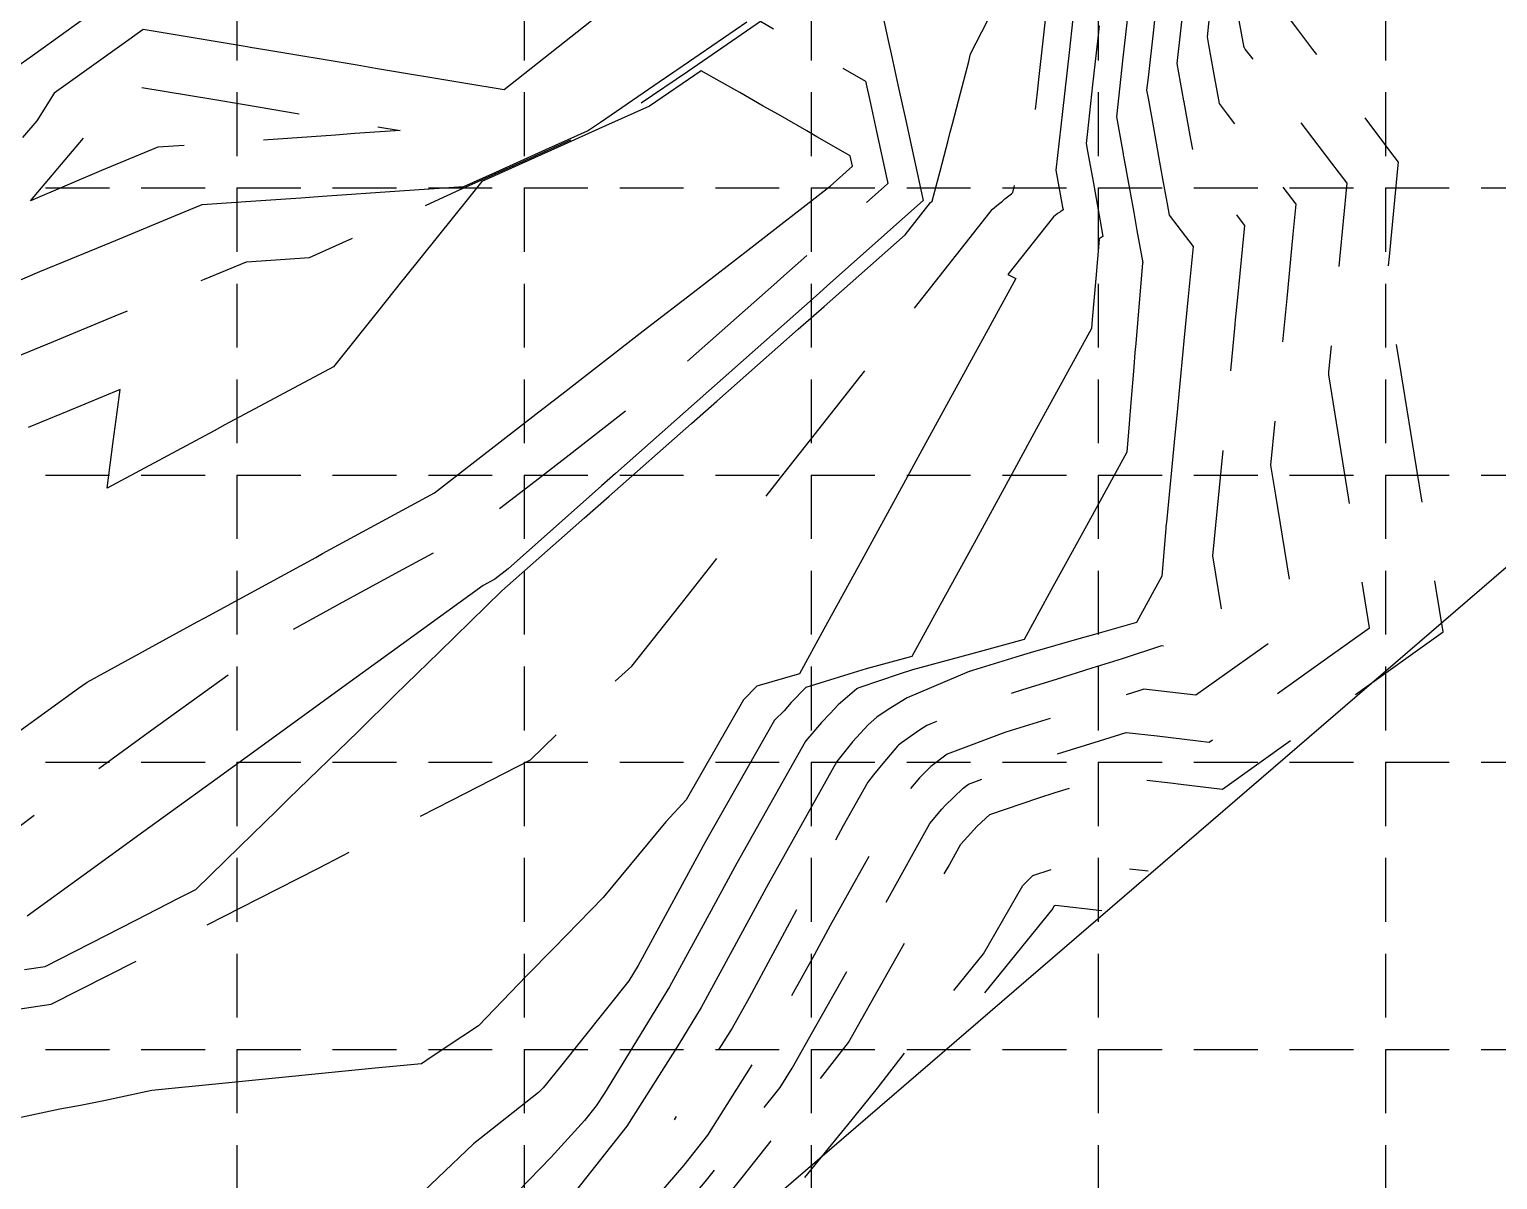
# Model space of a CAD drawing. Extents: x 5997 to 7440, y 5569 to 6471.
# Drawn here: x 6859.7 to 6974.8, y 6189.6 to 6279.8 of the extents above; entities that cross this region are included whole.
import ezdxf

# ---------------------------------------------------------------- set-up
doc = ezdxf.new("R2010")
doc.units = 0
doc.header["$LTSCALE"] = 100
doc.header["$MEASUREMENT"] = 0
doc.linetypes.add('HIDDEN', pattern=[0.375, 0.25, -0.125])
doc.linetypes.add('HIDDEN2', pattern=[0.1875, 0.125, -0.0625])
for name, color, linetype in [('$-LOT', 7, 'CONTINUOUS'), ('G-XCONTOURS', 5, 'HIDDEN2'), ('G-XIDX_CONTOURS', 5, 'HIDDEN2'), ('GRID', 254, 'HIDDEN')]:
    doc.layers.add(name, color=color, linetype=linetype)

msp = doc.modelspace()

# ---------------------------------------------------------------- linework, layer by layer
at = {"layer": '$-LOT', "linetype": 'ByBlock'}
msp.add_line((6878.62, 6154.28), (6995.6, 6254.96), dxfattribs=at)
at = {"layer": '$-LOT'}
msp.add_arc((7087.38, 6013.49), 190, 79.4617, 153.0317, dxfattribs=at)
at = {"layer": 'G-XCONTOURS'}
for p, q in [((6948.21, 6283.31, 1029), (6947.82, 6279.75, 1029)), ((6945.95, 6282.14, 1028), (6945.43, 6277.54, 1028)), ((6904.77, 6281.24, 1024), (6896.94, 6275.04, 1024)), ((6926.46, 6281.55, 1024), (6927.04, 6278.91, 1024)), ((6934.38, 6279.59, 1024), (6935.34, 6281.5, 1024)), ((6941.51, 6280.64, 1026), (6941.21, 6277.96, 1026)), ((6868.65, 6279.77, 1024), (6867.53, 6278.97, 1024)), ((6876.8, 6278.41, 1024), (6868.65, 6279.77, 1024)), ((6910.47, 6276.61, 1024), (6915.96, 6280.36, 1024)), ((6933.5, 6277.85, 1024), (6934.38, 6279.59, 1024)), ((6943.58, 6280.05, 1027), (6943.47, 6279.09, 1027)), ((6947.82, 6279.75, 1029), (6947.4, 6276, 1029)), ((6867.53, 6278.97, 1024), (6865.52, 6277.53, 1024)), ((6877.03, 6278.37, 1024), (6876.8, 6278.41, 1024)), ((6878.18, 6278.18, 1024), (6877.03, 6278.37, 1024)), ((6927.04, 6278.91, 1024), (6927.32, 6277.62, 1024)), ((6943.47, 6279.09, 1027), (6943.06, 6275.42, 1027)), ((6865.52, 6277.53, 1024), (6861.67, 6274.78, 1024)), ((6885.41, 6276.97, 1024), (6878.18, 6278.18, 1024)), ((6927.32, 6277.62, 1024), (6927.8, 6275.44, 1024)), ((6932.7, 6274.79, 1024), (6933.35, 6277.26, 1024)), ((6933.35, 6277.26, 1024), (6933.5, 6277.85, 1024)), ((6941.21, 6277.96, 1026), (6940.69, 6273.33, 1026)), ((6945.43, 6277.54, 1028), (6944.92, 6272.92, 1028)), ((6886.87, 6276.72, 1024), (6885.41, 6276.97, 1024)), ((6893.79, 6275.57, 1024), (6886.87, 6276.72, 1024)), ((6912.38, 6276.54, 1026), (6908.33, 6273.77, 1026)), ((6909.09, 6275.66, 1024), (6910.23, 6276.44, 1024)), ((6910.23, 6276.44, 1024), (6910.47, 6276.61, 1024)), ((6913.82, 6275.73, 1026), (6912.38, 6276.54, 1026)), ((6947.4, 6276, 1029), (6947.29, 6275.02, 1029)), ((6861.67, 6274.78, 1024), (6860.32, 6272.62, 1024)), ((6896.94, 6275.04, 1024), (6893.79, 6275.57, 1024)), ((6904.49, 6272.52, 1024), (6909.09, 6275.66, 1024)), ((6915.41, 6274.82, 1026), (6913.82, 6275.73, 1026)), ((6917.24, 6273.77, 1026), (6915.41, 6274.82, 1026)), ((6927.8, 6275.44, 1024), (6928.18, 6273.68, 1024)), ((6932.07, 6272.37, 1024), (6932.7, 6274.79, 1024)), ((6943.06, 6275.42, 1027), (6942.65, 6271.78, 1027)), ((6947.29, 6275.02, 1029), (6947.4, 6274.4, 1029)), ((6908.33, 6273.77, 1026), (6904.89, 6272.22, 1026)), ((6918.43, 6273.1, 1026), (6917.24, 6273.77, 1026)), ((6928.18, 6273.68, 1024), (6928.41, 6272.63, 1024)), ((6947.4, 6274.4, 1029), (6947.83, 6272.05, 1029)), ((6860.32, 6272.62, 1024), (6859.2, 6271.3, 1024)), ((6903.48, 6271.83, 1024), (6904.49, 6272.52, 1024)), ((6920.66, 6271.82, 1026), (6918.43, 6273.1, 1026)), ((6928.41, 6272.63, 1024), (6929.05, 6269.75, 1024)), ((6940.69, 6273.33, 1026), (6940.18, 6268.74, 1026)), ((6944.92, 6272.92, 1028), (6945.45, 6270.02, 1028)), ((6900.21, 6270.36, 1024), (6903.48, 6271.83, 1024)), ((6904.89, 6272.22, 1026), (6901.12, 6270.53, 1026)), ((6921.45, 6271.37, 1026), (6920.66, 6271.82, 1026)), ((6924.07, 6269.87, 1026), (6921.45, 6271.37, 1026)), ((6931.73, 6271.07, 1024), (6931.9, 6271.73, 1024)), ((6931.9, 6271.73, 1024), (6932.07, 6272.37, 1024)), ((6942.65, 6271.78, 1027), (6942.55, 6270.83, 1027)), ((6947.83, 6272.05, 1029), (6948.23, 6269.81, 1029)), ((6901.12, 6270.53, 1026), (6895.18, 6267.86, 1026)), ((6896.28, 6268.59, 1024), (6900.21, 6270.36, 1024)), ((6931.1, 6268.67, 1024), (6931.73, 6271.07, 1024)), ((6942.55, 6270.83, 1027), (6942.66, 6270.23, 1027)), ((6942.66, 6270.23, 1027), (6943.09, 6267.87, 1027)), ((6922.5, 6267.5, 1026), (6924.25, 6269.05, 1026)), ((6924.25, 6269.05, 1026), (6924.07, 6269.87, 1026)), ((6929.05, 6269.75, 1024), (6929.79, 6266.36, 1024)), ((6945.45, 6270.02, 1028), (6945.46, 6269.96, 1028)), ((6945.46, 6269.96, 1028), (6945.48, 6269.85, 1028)), ((6945.48, 6269.85, 1028), (6945.99, 6266.99, 1028)), ((6948.23, 6269.81, 1029), (6948.36, 6269.09, 1029)), ((6948.36, 6269.09, 1029), (6948.6, 6267.78, 1029)), ((6893.79, 6267.47, 1024), (6896.28, 6268.59, 1024)), ((6895.18, 6267.86, 1026), (6894.24, 6266.69, 1026)), ((6930.48, 6266.31, 1024), (6931.1, 6268.67, 1024)), ((6940.18, 6268.74, 1026), (6940.7, 6265.85, 1026)), ((6943.09, 6267.87, 1027), (6943.49, 6265.64, 1027)), ((6882.7, 6266.7, 1024), (6888.73, 6267.12, 1024)), ((6888.73, 6267.12, 1024), (6893.79, 6267.47, 1024)), ((6916.03, 6262.48, 1026), (6922.5, 6267.5, 1026)), ((6945.99, 6266.99, 1028), (6946.28, 6265.42, 1028)), ((6948.6, 6267.78, 1029), (6948.9, 6266.12, 1029)), ((6871.19, 6265.19, 1024), (6872.39, 6265.69, 1024)), ((6872.39, 6265.69, 1024), (6873.27, 6266.06, 1024)), ((6873.27, 6266.06, 1024), (6877.1, 6266.32, 1024)), ((6877.1, 6266.32, 1024), (6881, 6266.59, 1024)), ((6881, 6266.59, 1024), (6882.7, 6266.7, 1024)), ((6894.24, 6266.69, 1026), (6889.14, 6260.31, 1026)), ((6929.79, 6266.36, 1024), (6922.53, 6259.93, 1024)), ((6928.37, 6263.68, 1024), (6930.36, 6266.21, 1024)), ((6930.36, 6266.21, 1024), (6930.48, 6266.31, 1024)), ((6940.72, 6265.61, 1026), (6940.6, 6265.53, 1026)), ((6940.7, 6265.85, 1026), (6940.72, 6265.77, 1026)), ((6940.72, 6265.77, 1026), (6940.74, 6265.63, 1026)), ((6940.74, 6265.63, 1026), (6940.72, 6265.61, 1026)), ((6943.49, 6265.64, 1027), (6943.62, 6264.9, 1027)), ((6948.9, 6266.12, 1029), (6949.07, 6265.21, 1029)), ((6866.47, 6263.24, 1024), (6871.19, 6265.19, 1024)), ((6940, 6265.1, 1026), (6936.42, 6260.56, 1026)), ((6940.25, 6265.3, 1026), (6940, 6265.1, 1026)), ((6940.32, 6265.35, 1026), (6940.25, 6265.3, 1026)), ((6940.35, 6265.37, 1026), (6940.32, 6265.35, 1026)), ((6940.46, 6265.44, 1026), (6940.35, 6265.37, 1026)), ((6940.55, 6265.5, 1026), (6940.46, 6265.44, 1026)), ((6940.6, 6265.53, 1026), (6940.55, 6265.5, 1026)), ((6943.62, 6264.9, 1027), (6943.87, 6263.56, 1027)), ((6946.28, 6265.42, 1028), (6946.53, 6264.03, 1028)), ((6949.07, 6265.21, 1029), (6950.93, 6262.76, 1029)), ((6922.01, 6258.07, 1024), (6928.37, 6263.68, 1024)), ((6943.56, 6263.35, 1027), (6943.3, 6260.25, 1027)), ((6943.58, 6263.37, 1027), (6943.56, 6263.35, 1027)), ((6943.65, 6263.42, 1027), (6943.58, 6263.37, 1027)), ((6943.73, 6263.47, 1027), (6943.65, 6263.42, 1027)), ((6943.76, 6263.49, 1027), (6943.73, 6263.47, 1027)), ((6943.87, 6263.56, 1027), (6943.76, 6263.49, 1027)), ((6946.53, 6264.03, 1028), (6946.99, 6261.49, 1028)), ((6862.98, 6261.81, 1024), (6866.47, 6263.24, 1024)), ((6911.98, 6259.35, 1026), (6916.03, 6262.48, 1026)), ((6950.93, 6262.76, 1029), (6950.52, 6258.59, 1029)), ((6860.54, 6260.8, 1024), (6862.98, 6261.81, 1024)), ((6946.96, 6261.47, 1028), (6946.71, 6258.36, 1028)), ((6946.99, 6261.49, 1028), (6946.96, 6261.47, 1028)), ((6857.47, 6259.48, 1024), (6860.54, 6260.8, 1024)), ((6888.9, 6260.01, 1026), (6887.1, 6257.75, 1026)), ((6889.14, 6260.31, 1026), (6888.9, 6260.01, 1026)), ((6922.53, 6259.93, 1024), (6921.39, 6258.91, 1024)), ((6937.05, 6260.26, 1026), (6934.72, 6256, 1026)), ((6936.42, 6260.56, 1026), (6937.05, 6260.26, 1026)), ((6943.3, 6260.25, 1027), (6943.03, 6257.05, 1027)), ((6907.84, 6256.15, 1026), (6911.98, 6259.35, 1026)), ((6921.39, 6258.91, 1024), (6914.11, 6252.45, 1024)), ((6887.1, 6257.75, 1026), (6883.56, 6253.33, 1026)), ((6919.99, 6256.29, 1024), (6922.01, 6258.07, 1024)), ((6946.71, 6258.36, 1028), (6946.44, 6255.17, 1028)), ((6950.52, 6258.59, 1029), (6950.21, 6255.37, 1029)), ((6943.03, 6257.05, 1027), (6942.97, 6256.34, 1027)), ((6901.46, 6251.2, 1026), (6907.84, 6256.15, 1026)), ((6913.6, 6250.64, 1024), (6919.99, 6256.29, 1024)), ((6934.72, 6256, 1026), (6934.14, 6254.96, 1026)), ((6942.97, 6256.34, 1027), (6938.64, 6248.44, 1027)), ((6950.21, 6255.37, 1029), (6949.65, 6249.53, 1029)), ((6934.14, 6254.96, 1026), (6929.84, 6247.09, 1026)), ((6946.38, 6254.46, 1028), (6946.28, 6253.3, 1028)), ((6946.44, 6255.17, 1028), (6946.38, 6254.46, 1028)), ((6883.56, 6253.33, 1026), (6875.05, 6248.78, 1026)), ((6946.28, 6253.3, 1028), (6946.06, 6250.55, 1028)), ((6914.11, 6252.45, 1024), (6912.98, 6251.46, 1024)), ((6866.84, 6251.55, 1026), (6862.7, 6249.84, 1026)), ((6866.6, 6249.77, 1026), (6866.84, 6251.55, 1026)), ((6899.66, 6249.81, 1026), (6901.46, 6251.2, 1026)), ((6912.98, 6251.46, 1024), (6905.68, 6244.98, 1024)), ((6911.62, 6248.89, 1024), (6913.6, 6250.64, 1024)), ((6862.7, 6249.84, 1026), (6859.64, 6248.58, 1026)), ((6866.3, 6247.49, 1026), (6866.6, 6249.77, 1026)), ((6893.36, 6244.93, 1026), (6899.66, 6249.81, 1026)), ((6946.06, 6250.55, 1028), (6945.92, 6248.86, 1028)), ((6949.65, 6249.53, 1029), (6949.5, 6247.99, 1029)), ((6874.21, 6248.33, 1026), (6865.83, 6243.84, 1026)), ((6875.05, 6248.78, 1026), (6874.21, 6248.33, 1026)), ((6905.18, 6243.2, 1024), (6911.62, 6248.89, 1024)), ((6938.64, 6248.44, 1027), (6936.9, 6245.26, 1027)), ((6945.92, 6248.86, 1028), (6945.73, 6246.64, 1028)), ((6865.83, 6243.84, 1026), (6866.3, 6247.49, 1026)), ((6949.5, 6247.99, 1029), (6948.84, 6241.13, 1029)), ((6929.84, 6247.09, 1026), (6928.07, 6243.87, 1026)), ((6945.73, 6246.64, 1028), (6942.57, 6240.87, 1028)), ((6891.48, 6243.47, 1026), (6893.36, 6244.93, 1026)), ((6905.68, 6244.98, 1024), (6904.58, 6244, 1024)), ((6936.9, 6245.26, 1027), (6933.77, 6239.53, 1027)), ((6904.58, 6244, 1024), (6897.26, 6237.51, 1024)), ((6928.07, 6243.87, 1026), (6924.96, 6238.19, 1026)), ((6882.71, 6238.7, 1026), (6891.48, 6243.47, 1026)), ((6903.25, 6241.49, 1024), (6905.18, 6243.2, 1024)), ((6896.77, 6235.77, 1024), (6903.25, 6241.49, 1024)), ((6942.57, 6240.87, 1028), (6939.66, 6235.56, 1028)), ((6948.8, 6240.67, 1029), (6948.49, 6236.94, 1029)), ((6948.81, 6240.85, 1029), (6948.8, 6240.67, 1029)), ((6948.84, 6241.13, 1029), (6948.81, 6240.85, 1029)), ((6933.77, 6239.53, 1027), (6930.83, 6234.17, 1027)), ((6873.48, 6233.66, 1026), (6882.18, 6238.4, 1026)), ((6882.18, 6238.4, 1026), (6882.71, 6238.7, 1026)), ((6924.96, 6238.19, 1026), (6922, 6232.79, 1026)), ((6897.26, 6237.51, 1024), (6896.21, 6236.7, 1024)), ((6948.49, 6236.94, 1029), (6946.5, 6233.31, 1029)), ((6895.29, 6236.19, 1024), (6887.03, 6230.21, 1024)), ((6891.85, 6230.97, 1024), (6896.77, 6235.77, 1024)), ((6896.21, 6236.7, 1024), (6895.29, 6236.19, 1024)), ((6939.66, 6235.56, 1028), (6937.7, 6231.97, 1028)), ((6864.25, 6228.63, 1026), (6872.88, 6233.34, 1026)), ((6872.88, 6233.34, 1026), (6873.48, 6233.66, 1026)), ((6930.83, 6234.17, 1027), (6928.89, 6230.63, 1027)), ((6922, 6232.79, 1026), (6920.08, 6229.29, 1026)), ((6943.21, 6232.35, 1029), (6941.99, 6232.01, 1029)), ((6946.5, 6233.31, 1029), (6943.21, 6232.35, 1029)), ((6937.7, 6231.97, 1028), (6934.17, 6231, 1028)), ((6941.99, 6232.01, 1029), (6938.17, 6230.92, 1029)), ((6887.03, 6230.21, 1024), (6884.87, 6228.64, 1024)), ((6888.41, 6227.62, 1024), (6891.85, 6230.97, 1024)), ((6928.89, 6230.63, 1027), (6925.31, 6229.66, 1027)), ((6932.62, 6230.58, 1028), (6928.95, 6229.58, 1028)), ((6934.17, 6231, 1028), (6932.62, 6230.58, 1028)), ((6937.38, 6230.7, 1029), (6933.64, 6229.54, 1029)), ((6938.17, 6230.92, 1029), (6937.38, 6230.7, 1029)), ((6920.08, 6229.29, 1026), (6916.74, 6228.31, 1026)), ((6923.95, 6229.26, 1027), (6920.58, 6228.22, 1027)), ((6925.31, 6229.66, 1027), (6923.95, 6229.26, 1027)), ((6927.9, 6229.25, 1028), (6924.81, 6228.2, 1028)), ((6928.95, 6229.58, 1028), (6927.9, 6229.25, 1028)), ((6933.39, 6229.46, 1029), (6928.52, 6227.41, 1029)), ((6933.41, 6229.47, 1029), (6933.39, 6229.46, 1029)), ((6933.64, 6229.54, 1029), (6933.41, 6229.47, 1029)), ((6858.83, 6224.7, 1026), (6863.59, 6228.16, 1026)), ((6863.59, 6228.16, 1026), (6864.25, 6228.63, 1026)), ((6884.87, 6228.64, 1024), (6877.87, 6223.57, 1024)), ((6885.49, 6224.77, 1024), (6888.41, 6227.62, 1024)), ((6916.74, 6228.31, 1026), (6915.71, 6227.25, 1026)), ((6920.58, 6228.22, 1027), (6919.43, 6227.03, 1027)), ((6924.58, 6228.11, 1028), (6923.12, 6226.84, 1028)), ((6924.59, 6228.11, 1028), (6924.58, 6228.11, 1028)), ((6924.62, 6228.13, 1028), (6924.59, 6228.11, 1028)), ((6924.67, 6228.15, 1028), (6924.62, 6228.13, 1028)), ((6924.81, 6228.2, 1028), (6924.67, 6228.15, 1028)), ((6915.71, 6227.25, 1026), (6911.2, 6219.4, 1026)), ((6919.43, 6227.03, 1027), (6918.89, 6226.39, 1027)), ((6923.12, 6226.84, 1028), (6922.5, 6226.17, 1028)), ((6927.04, 6226.48, 1029), (6926.16, 6225.87, 1029)), ((6928.52, 6227.41, 1029), (6927.04, 6226.48, 1029)), ((6918.14, 6225.64, 1027), (6915.2, 6220.51, 1027)), ((6918.89, 6226.39, 1027), (6918.14, 6225.64, 1027)), ((6921.8, 6225.46, 1028), (6920.58, 6224.03, 1028)), ((6922.5, 6226.17, 1028), (6921.8, 6225.46, 1028)), ((6926.16, 6225.87, 1029), (6925.47, 6225.27, 1029)), ((6880.05, 6219.47, 1024), (6885.49, 6224.77, 1024)), ((6925.47, 6225.27, 1029), (6924.24, 6223.95, 1029)), ((6877.87, 6223.57, 1024), (6874.44, 6221.08, 1024)), ((6920.53, 6223.94, 1028), (6915.17, 6214.44, 1028)), ((6920.58, 6224.02, 1028), (6920.53, 6223.94, 1028)), ((6920.58, 6224.03, 1028), (6920.58, 6224.02, 1028)), ((6924.15, 6223.84, 1029), (6923.01, 6222.4, 1029)), ((6924.18, 6223.88, 1029), (6924.15, 6223.84, 1029)), ((6924.24, 6223.95, 1029), (6924.18, 6223.88, 1029)), ((6923.01, 6222.4, 1029), (6918.24, 6213.88, 1029)), ((6874.44, 6221.08, 1024), (6868.71, 6216.93, 1024)), ((6915.2, 6220.51, 1027), (6912.7, 6216.08, 1027)), ((6876.22, 6215.74, 1024), (6879.13, 6218.58, 1024)), ((6879.13, 6218.58, 1024), (6880.05, 6219.47, 1024)), ((6911.2, 6219.4, 1026), (6909.61, 6217.67, 1026)), ((6909.61, 6217.67, 1026), (6904.71, 6211.76, 1026)), ((6868.71, 6216.93, 1024), (6864.02, 6213.53, 1024)), ((6912.7, 6216.08, 1027), (6907.76, 6207, 1027)), ((6872.77, 6212.38, 1024), (6876.22, 6215.74, 1024)), ((6915.17, 6214.44, 1028), (6913, 6210.44, 1028)), ((6918.24, 6213.88, 1029), (6917.63, 6212.8, 1029)), ((6864.02, 6213.53, 1024), (6859.55, 6210.29, 1024)), ((6917.63, 6212.8, 1029), (6916.11, 6209.99, 1029)), ((6868.07, 6209.98, 1024), (6871.42, 6211.69, 1024)), ((6871.42, 6211.69, 1024), (6872.77, 6212.38, 1024)), ((6904.71, 6211.76, 1026), (6900.84, 6207.77, 1026)), ((6913, 6210.44, 1028), (6909.91, 6204.76, 1028)), ((6860.96, 6206.35, 1024), (6868.07, 6209.98, 1024)), ((6916.11, 6209.99, 1029), (6912.38, 6203.12, 1029)), ((6900.84, 6207.77, 1026), (6898.7, 6205.62, 1026)), ((6907.76, 6207, 1027), (6907.44, 6206.41, 1027)), ((6859.34, 6206.12, 1024), (6860.96, 6206.35, 1024)), ((6907.44, 6206.41, 1027), (6906.72, 6205.23, 1027)), ((6898.7, 6205.62, 1026), (6894.92, 6201.7, 1026)), ((6906.72, 6205.23, 1027), (6901.26, 6198.39, 1027)), ((6909.91, 6204.76, 1028), (6904.8, 6196.43, 1028)), ((6912.38, 6203.12, 1029), (6910.63, 6200.27, 1029)), ((6894.92, 6201.7, 1026), (6893.7, 6200.88, 1026)), ((6893.7, 6200.88, 1026), (6891.23, 6199.24, 1026)), ((6910.63, 6200.27, 1029), (6906.55, 6193.83, 1029)), ((6891.23, 6199.24, 1026), (6890.47, 6198.73, 1026)), ((6882.65, 6197.95, 1026), (6879.27, 6197.62, 1026)), ((6886.83, 6198.37, 1026), (6882.65, 6197.95, 1026)), ((6890.47, 6198.73, 1026), (6886.83, 6198.37, 1026)), ((6901.26, 6198.39, 1027), (6899.99, 6196.84, 1027)), ((6869.33, 6196.63, 1026), (6865.56, 6195.83, 1026)), ((6874.83, 6197.18, 1026), (6869.33, 6196.63, 1026)), ((6879.27, 6197.62, 1026), (6874.83, 6197.18, 1026)), ((6899.99, 6196.84, 1027), (6899.63, 6196.48, 1027)), ((6863.73, 6195.46, 1026), (6862.11, 6195.16, 1026)), ((6865.56, 6195.83, 1026), (6863.73, 6195.46, 1026)), ((6899.63, 6196.48, 1027), (6894.53, 6192.46, 1027)), ((6904.15, 6195.42, 1028), (6903.25, 6194.28, 1028)), ((6904.8, 6196.43, 1028), (6904.15, 6195.42, 1028)), ((6862.11, 6195.16, 1026), (6858.09, 6194.31, 1026)), ((6903.25, 6194.28, 1028), (6900.62, 6191.41, 1028)), ((6906.55, 6193.83, 1029), (6900.82, 6186.59, 1029)), ((6894.53, 6192.46, 1027), (6888.78, 6186.97, 1027)), ((6900.62, 6191.41, 1028), (6897.13, 6187.8, 1028))]:
    msp.add_line(p, q, dxfattribs=at)
at = {"layer": 'G-XCONTOURS', "flags": 128}
for points, elevation in [([(7080.96, 6303.74), (7077.85, 6305.28), (7064.8, 6311.85), (7063.99, 6312.15), (7063.03, 6312.64), (7054.16, 6316.87), (7051.61, 6318.95), (7047.57, 6322.3), (7045.29, 6324.78), (7041.77, 6328.41), (7039.99, 6330.57), (7036.14, 6334.65), (7034.63, 6336.37), (7034.99, 6338.1), (7035.37, 6342.27), (7035.91, 6344.7), (7036.6, 6348.16), (7037.25, 6351.04), (7037.63, 6354.05), (7038.43, 6357.49), (7037.04, 6359.66), (7036.76, 6361.96), (7042.11, 6372), (7042.89, 6373.48), (7048.72, 6384.4), (7049.03, 6384.99), (7053.19, 6392.79), (7051.47, 6392.7), (7049.01, 6392.66), (7046.53, 6392.79), (7046.25, 6393.71), (7045.67, 6395), (7045.43, 6396.03), (7044.89, 6397.28), (7044.59, 6398.32), (7044.57, 6398.55), (7044.59, 6398.82), (7044.68, 6399.15), (7039.82, 6393.18), (7039.03, 6392.21), (7031.23, 6382.63), (7029.04, 6379.95), (7022.63, 6372.09), (7018.92, 6368.2), (7013.59, 6367.2), (7011.73, 6366.85), (7006.75, 6365.91), (7008.42, 6365.85), (7009.27, 6365.73), (7009.58, 6365.58), (7005.8, 6361.79), (7001.06, 6356.85), (6999.21, 6355.01), (6993.85, 6349.73), (6992.59, 6348.5), (6992.34, 6348.48), (6991.21, 6348.48), (6990.82, 6348.5), (6989.86, 6348.31), (6988.87, 6347.76), (6988.04, 6346.62), (6986.97, 6344.99), (6984.98, 6341.57), (6985.27, 6340.57), (6985.57, 6339.83), (6985.75, 6339.45), (6986.38, 6335.62), (6986.88, 6332.33), (6987.13, 6330.69), (6987.3, 6328.85), (6987.66, 6325.49), (6986.76, 6320.28), (6986.11, 6317.39), (6985.1, 6312.69), (6983.68, 6308.26), (6982.94, 6305.32), (6980.51, 6304.13), (6975.03, 6300.7), (6972.46, 6299.46), (6966.21, 6296.49), (6965.25, 6296.09), (6961.37, 6295.48), (6959.33, 6294.96), (6957.06, 6294.41), (6956.18, 6293.63), (6954.66, 6292.1), (6953.93, 6291.3), (6953.69, 6290.43), (6953.2, 6288.45), (6952.96, 6287.53), (6952.57, 6284.09), (6952.14, 6280.22), (6952.03, 6279.2), (6952.14, 6278.57), (6952.57, 6276.24), (6952.98, 6273.97), (6953.61, 6273.14), (6955.84, 6270.2), (6956.29, 6269.61), (6956.42, 6269.44), (6958.98, 6266.07), (6958.75, 6263.74), (6958.27, 6258.68), (6957.88, 6254.68), (6957.55, 6251.29), (6957.01, 6245.62), (6957.38, 6243.28), (6958.27, 6237.82), (6959.02, 6233.21), (6951.14, 6227.6), (6947.08, 6228.08), (6947.07, 6228.08), (6946.77, 6227.98), (6941.88, 6226.45), (6941.63, 6226.37), (6936.68, 6224.84), (6936.19, 6224.67), (6931.66, 6222.98), (6930.38, 6222.01), (6929.5, 6221.14), (6929.07, 6220.62), (6928.29, 6219.67), (6927.87, 6219.16), (6925.66, 6215.2), (6922.5, 6209.56), (6921.25, 6207.24), (6917.16, 6199.94), (6912.87, 6193.12), (6911.01, 6190.78), (6904.37, 6182.93), (6903.72, 6182.18), (6903.24, 6181.76), (6897.88, 6177.34), (6896.24, 6176.21), (6893.51, 6175.27), (6891.43, 6174.87), (6889.78, 6174.63), (6886.93, 6174.17), (6886.05, 6173.99), (6884.85, 6172.86), (6880.3, 6168.56), (6878.6, 6166.96), (6874.55, 6163.12), (6872.35, 6161.05), (6872.13, 6158.1), (6871.95, 6155.74), (6871.76, 6153.33), (6870.65, 6146.21), (6870.19, 6143.29), (6868.66, 6133.47), (6868.62, 6133.24), (6868.61, 6133.17), (6867.05, 6123.19), (6866.57, 6120.13), (6866.58, 6117.72), (6860.22, 6109.78), (6859.26, 6108.35), (6855.88, 6103.31), (6855.37, 6102.54), (6851.55, 6096.85), (6851.47, 6096.73), (6850.79, 6095.72), (6847.58, 6090.92), (6847.04, 6090.77), (6841.39, 6089.22), (6840.58, 6089), (6833.35, 6086.12), (6833.24, 6086.07), (6833.22, 6086.07), (6825.9, 6083.15), (6824.76, 6082.7), (6818.55, 6080.23), (6816.3, 6079.33), (6816.96, 6078.63), (6818.85, 6076.93)], 1031), ([(6819.51, 6077.12), (6818.32, 6078.22), (6823.66, 6080.34), (6826.78, 6081.59), (6831, 6083.27), (6835.24, 6084.96), (6838.35, 6086.19), (6842.27, 6087.27), (6844.8, 6087.97), (6848.46, 6088.97), (6850.34, 6091.78), (6852.35, 6094.78), (6854.67, 6098.24), (6856.24, 6100.59), (6859, 6104.71), (6861.46, 6107.77), (6867.85, 6115.74), (6869.9, 6118.3), (6869.9, 6119.08), (6869.89, 6121.77), (6869.89, 6122.42), (6871.16, 6130.57), (6871.92, 6135.47), (6872.73, 6140.61), (6873.96, 6148.51), (6874.3, 6150.66), (6874.64, 6155.09), (6874.66, 6155.43), (6874.89, 6158.42), (6875.03, 6160.2), (6875.04, 6160.4), (6880.55, 6165.6), (6881.29, 6166.31), (6886.3, 6171.04), (6889.91, 6171.59), (6890.03, 6171.62), (6890.58, 6171.72), (6893.76, 6172.34), (6894.56, 6172.62), (6899.55, 6176.06), (6901.88, 6177.98), (6905.38, 6180.89), (6909.8, 6186.05), (6912.7, 6189.48), (6918.58, 6196.87), (6919.52, 6198.37), (6921.37, 6201.67), (6924.91, 6207.96), (6926.46, 6210.66), (6930.3, 6217.55), (6931.24, 6218.68), (6931.53, 6218.99), (6932.15, 6219.58), (6932.91, 6220.33), (6933.32, 6220.64), (6934.76, 6221.18), (6938.4, 6222.41), (6940.25, 6222.98), (6943.59, 6224.03), (6945.7, 6224.69), (6948.12, 6224.41), (6951.34, 6224.03), (6952.19, 6223.93), (6953.84, 6225.1), (6961.31, 6230.42), (6964.77, 6232.88), (6963.89, 6238.34), (6963.14, 6242.96), (6961.56, 6252.72), (6961.58, 6252.95), (6961.68, 6253.96), (6962.29, 6260.34), (6962.43, 6261.78), (6963.01, 6267.73), (6961.82, 6269.29), (6960.32, 6271.26), (6958.38, 6273.82), (6957.64, 6274.79), (6955.02, 6278.24), (6954.95, 6278.33), (6954.93, 6278.35), (6954.4, 6281.3), (6954.92, 6285.98), (6955.47, 6288.1), (6957.23, 6289.85), (6960.4, 6290.69), (6961.54, 6290.98), (6962.01, 6291.06), (6964.82, 6292.23), (6968.88, 6293.9), (6970.38, 6294.57), (6976.13, 6297.34), (6979.32, 6298.72), (6983.37, 6300.76), (6988.39, 6302.82), (6989.54, 6308.77), (6989.95, 6310.46), (6991.19, 6316.99), (6991.44, 6318.13), (6992.75, 6325.11), (6992.88, 6325.83), (6994.27, 6333.17), (6994.21, 6333.64), (6994.14, 6333.87), (6994.44, 6333.94), (6996.15, 6335.62), (7001.82, 6336.69), (7004.49, 6337.2), (7009.46, 6338.14), (7012.83, 6338.77), (7017.1, 6339.58), (7021.17, 6340.35), (7024.75, 6341.02), (7025.57, 6340.02), (7027.17, 6341.14), (7026.22, 6336.65), (7029.66, 6332.75), (7031.4, 6330.6), (7031.82, 6330.11), (7036.62, 6323.88), (7038.47, 6321.95), (7042.33, 6317.65), (7044.66, 6315.8), (7049.03, 6312.39), (7055.45, 6308.66), (7056.23, 6308.2)], 1032), ([(6822.51, 6077.97), (6828.56, 6080.38), (6828.77, 6080.46), (6828.8, 6080.48), (6836.11, 6083.39), (6836.95, 6083.62), (6842.57, 6085.16), (6843.14, 6085.32), (6849.02, 6086.94), (6849.33, 6087.02), (6851.17, 6089.77), (6853.22, 6092.83), (6853.46, 6093.18), (6857.12, 6098.64), (6857.79, 6099.64), (6864.77, 6108.36), (6866.63, 6110.67), (6873.22, 6118.88), (6873.21, 6121.37), (6873.21, 6122.35), (6873.2, 6124.72), (6873.69, 6127.9), (6875.24, 6137.76), (6875.26, 6137.94), (6875.36, 6138.55), (6876.83, 6147.99), (6876.92, 6149.13), (6877.2, 6152.76), (6877.33, 6154.44), (6877.56, 6157.53), (6877.73, 6159.75), (6880.8, 6162.65), (6883.98, 6165.65), (6886.55, 6168.08), (6888.4, 6168.37), (6890.28, 6168.77), (6893, 6169.27), (6894.75, 6170.43), (6900.04, 6174.05), (6901.14, 6174.83), (6905.08, 6178), (6907.04, 6179.62), (6909.5, 6182.5), (6914.32, 6188.23), (6915.7, 6189.93), (6921.32, 6197.05), (6923.92, 6200.38), (6927.29, 6206.38), (6931.73, 6214.13), (6932.74, 6215.93), (6932.98, 6216.22), (6934.02, 6217.33), (6935, 6218.26), (6938.85, 6219.56), (6940.12, 6219.98), (6944.31, 6221.3), (6945.09, 6221.21), (6947.1, 6220.97), (6949.16, 6220.73), (6949.96, 6220.64), (6953.24, 6220.25), (6959.59, 6224.78), (6962.36, 6226.74), (6970.53, 6232.56), (6969.96, 6236.07), (6968.9, 6242.63), (6968.44, 6245.44), (6967.26, 6252.71), (6966.11, 6259.82), (6966.32, 6261.99), (6966.98, 6268.88), (6967.03, 6269.38), (6966.36, 6270.27), (6964.35, 6272.92), (6963.78, 6273.67), (6961.66, 6276.45), (6960.33, 6278.2), (6958.98, 6279.98), (6956.89, 6282.73), (6956.77, 6283.39), (6956.89, 6284.43), (6957.01, 6284.91), (6957.4, 6285.3), (6958.47, 6285.58), (6965.39, 6288.6), (6965.49, 6288.64), (6965.81, 6288.79), (6971.87, 6290.1), (6976.41, 6291.08), (6978.23, 6291.47), (6980.66, 6292), (6984.58, 6292.85), (6986.53, 6292.78), (6989.99, 6292.77), (6993.73, 6292.97), (7000.36, 6295.87), (7002.55, 6296.94), (7009.02, 6300.34), (7011.26, 6302.31), (7018.71, 6308.85), (7020.41, 6310.35), (7028.39, 6317.37), (7029.55, 6318.4), (7030.21, 6317.62), (7035.9, 6311.59), (7036.01, 6311.47), (7041.87, 6306.49), (7042.51, 6306.01), (7047.22, 6303.58)], 1033), ([(6943.78, 6210.7), (6940.16, 6211.13), (6940.06, 6211.1), (6940.03, 6211.07), (6939.93, 6210.9), (6933, 6202.29), (6931.4, 6200.24), (6930.97, 6199.7)], 1036)]:
    msp.add_lwpolyline(points, dxfattribs=dict(at, elevation=elevation))
at = {"layer": 'G-XCONTOURS', "elevation": 1023, "flags": 128}
msp.add_lwpolyline([(6865.39, 6268.72), (6859.82, 6266.34), (6865.31, 6272.82), (6865.78, 6273.56), (6868.2, 6275.29), (6874.11, 6274.3), (6876.58, 6273.89), (6884.18, 6272.62), (6884.96, 6272.49), (6888.79, 6271.85), (6885.25, 6271.61), (6883.72, 6271.5), (6877.53, 6271.07), (6872.63, 6270.74), (6869.8, 6270.54)], close=True, dxfattribs=at)
at = {"layer": 'G-XIDX_CONTOURS', "flags": 128}
for points, elevation in [([(6920.18, 6320.25), (6918.8, 6315.35), (6918.72, 6315.06), (6918.74, 6314.89), (6919.2, 6308.99), (6919.39, 6306.55), (6916.44, 6303.62), (6913.48, 6300.67), (6909.11, 6296.33), (6906.86, 6294.54), (6901.85, 6290.57), (6898.21, 6287.69), (6896.57, 6286.39), (6889.55, 6280.83), (6885.86, 6281.44), (6879.48, 6282.51), (6877.49, 6282.84), (6869.41, 6284.19), (6869.11, 6284.25), (6863.42, 6280.18), (6859.97, 6277.71), (6857.55, 6275.99), (6857.1, 6275.25), (6856.01, 6273.5), (6855.31, 6272.42), (6850.56, 6266.74), (6849.63, 6265.62), (6847.66, 6263.28), (6843.89, 6258.82), (6842.14, 6256.76), (6838.09, 6252.01), (6833.72, 6246.88), (6833.18, 6246.15), (6829.2, 6245.08), (6824.8, 6244.29), (6824.71, 6244.28), (6824.62, 6244.26), (6824.73, 6244.26), (6824.82, 6244.25), (6830.7, 6243.89), (6834.92, 6243.97), (6838.16, 6245.36), (6842.12, 6247.06), (6844, 6247.87), (6845.55, 6248.53), (6849.85, 6250.37), (6855.11, 6252.62), (6855.7, 6252.87), (6856.16, 6253.07), (6861.62, 6255.32), (6866.46, 6257.32), (6867.54, 6257.77), (6869.01, 6258.37), (6873.46, 6260.21), (6876.75, 6261.57), (6881.68, 6261.91), (6884.29, 6263.08), (6888.41, 6264.93), (6891.5, 6266.32), (6893.45, 6267.2), (6898.7, 6269.56), (6905.22, 6272.49), (6905.91, 6272.8), (6911.31, 6276.49), (6912.9, 6277.58), (6917.04, 6280.41), (6918.43, 6279.61), (6920.06, 6278.68), (6921.85, 6277.66), (6923.08, 6276.96), (6925.27, 6275.71), (6925.65, 6273.98), (6926.13, 6271.78), (6926.94, 6268.07), (6926.99, 6267.84), (6927.02, 6267.71), (6926.73, 6267.45), (6918.62, 6260.25), (6918.3, 6259.97), (6910.22, 6252.8), (6909.88, 6252.5), (6902.03, 6246.42), (6899.36, 6244.35), (6893.84, 6240.08), (6889, 6237.45), (6884.54, 6235.02), (6879.77, 6232.41), (6875.31, 6229.18), (6869.34, 6224.86), (6866.15, 6222.54), (6858.92, 6217.3), (6856.99, 6215.9), (6855.15, 6216.04), (6850.78, 6216.36), (6845.22, 6216.77), (6842.87, 6216.94), (6835.28, 6217.5), (6830.09, 6217.03), (6824.96, 6216.56), (6818.86, 6216.01), (6814.64, 6215.63), (6807.64, 6214.99), (6800.37, 6215.89)], 1025), ([(6800.37, 6201.07), (6807.23, 6200.2), (6817.78, 6200.57), (6820.93, 6200.68), (6833.67, 6201.12), (6834.62, 6201.16), (6840.52, 6201.36), (6848.31, 6201.64), (6849.57, 6201.68), (6851.59, 6201.97), (6857.78, 6202.85), (6861.45, 6203.38), (6869.59, 6207.53), (6871.91, 6208.71), (6877.65, 6211.64), (6882.38, 6214.05), (6884.29, 6215.03), (6892.84, 6219.39), (6899, 6222.54), (6902.44, 6225.89), (6906.96, 6229.88), (6910.73, 6234.66), (6915.74, 6241.01), (6918.88, 6244.99), (6921.25, 6247.99), (6927.03, 6255.32), (6934.72, 6265.06), (6935.18, 6265.66), (6935.22, 6265.68), (6935.68, 6266.07), (6935.99, 6266.32), (6936.19, 6266.49), (6936.5, 6266.74), (6936.69, 6266.9), (6936.81, 6267), (6937.42, 6269.33), (6938.3, 6271.08), (6938.73, 6274.87), (6938.84, 6275.86), (6939.54, 6282.18), (6939.87, 6285.09), (6940.36, 6289.49), (6940.9, 6294.31), (6941.18, 6296.8), (6941.44, 6297.98), (6941.84, 6299.76), (6942.38, 6302.46), (6942.45, 6302.77), (6942.61, 6303.42), (6942.9, 6303.67), (6944.64, 6305.13), (6944.78, 6305.25), (6947.22, 6307.25), (6947.57, 6307.54), (6947.16, 6307.31), (6945.56, 6306.43), (6944.21, 6305.69), (6943.55, 6305.33), (6942.16, 6304.57), (6941.54, 6304.23), (6941.25, 6304.07), (6940.87, 6306.2), (6940.97, 6312.69), (6941, 6314.75)], 1025), ([(6974.55, 6305.68), (6970.53, 6302.76), (6969.14, 6302.12), (6965.51, 6301.05), (6962.93, 6300.53), (6961.19, 6300.1), (6957.33, 6299.07), (6956.89, 6298.96), (6954.59, 6296.93), (6954.48, 6296.82), (6952.38, 6294.52), (6951.69, 6292.01), (6951.29, 6290.37), (6950.99, 6289.07), (6950.69, 6286.33), (6950.18, 6281.76), (6949.66, 6277.11), (6950.19, 6274.19), (6950.2, 6274.15), (6950.21, 6274.07), (6950.73, 6271.18), (6951.02, 6269.59), (6952.27, 6267.95), (6954.47, 6265.06), (6954.95, 6264.42), (6954.41, 6258.77), (6954.24, 6257.03), (6954.2, 6256.64), (6953.53, 6249.64), (6953.33, 6247.58), (6952.81, 6242.25), (6952.45, 6238.52), (6953.26, 6233.53), (6950.1, 6231.28), (6948.47, 6231.47), (6945.38, 6230.46), (6943, 6229.72), (6940.19, 6228.84), (6937.56, 6228.03), (6935.04, 6227.16), (6931.99, 6226.03), (6930.07, 6225.22), (6929.49, 6224.86), (6928.08, 6223.86), (6927.85, 6223.69), (6927.76, 6223.61), (6926.62, 6222.25), (6925.9, 6221.36), (6925.44, 6220.78), (6923.52, 6217.36), (6920.07, 6211.18), (6916.13, 6203.88), (6914.8, 6201.51), (6912.04, 6197.12), (6910.27, 6194.33)], 1030), ([(6920.5, 6189.8), (6924.45, 6194.65), (6926.19, 6196.82), (6931.42, 6203.5), (6934.5, 6207.33), (6937.6, 6212.69), (6938.38, 6213.47), (6941.55, 6214.52), (6943.11, 6214.34), (6947.17, 6213.86), (6947.18, 6213.86), (6947.19, 6213.86), (6947.42, 6213.83)], 1035)]:
    msp.add_lwpolyline(points, dxfattribs=dict(at, elevation=elevation))
at = {"layer": 'GRID', "color": 253, "linetype": 'HIDDEN', "ltscale": 0.2}
for p, q in [((6876, 6447.35), (6876, 5659.76)), ((6898.5, 6447.35), (6898.5, 5659.76)), ((6921, 6447.35), (6921, 5659.76)), ((6943.5, 6447.35), (6943.5, 5659.76)), ((6966, 6447.35), (6966, 5659.76)), ((6021, 6267.35), (7416, 6267.35)), ((6021, 6244.85), (7416, 6244.85)), ((6021, 6222.35), (7416, 6222.35)), ((6021, 6199.85), (7416, 6199.85))]:
    msp.add_line(p, q, dxfattribs=at)

doc.saveas('drawing.dxf')
